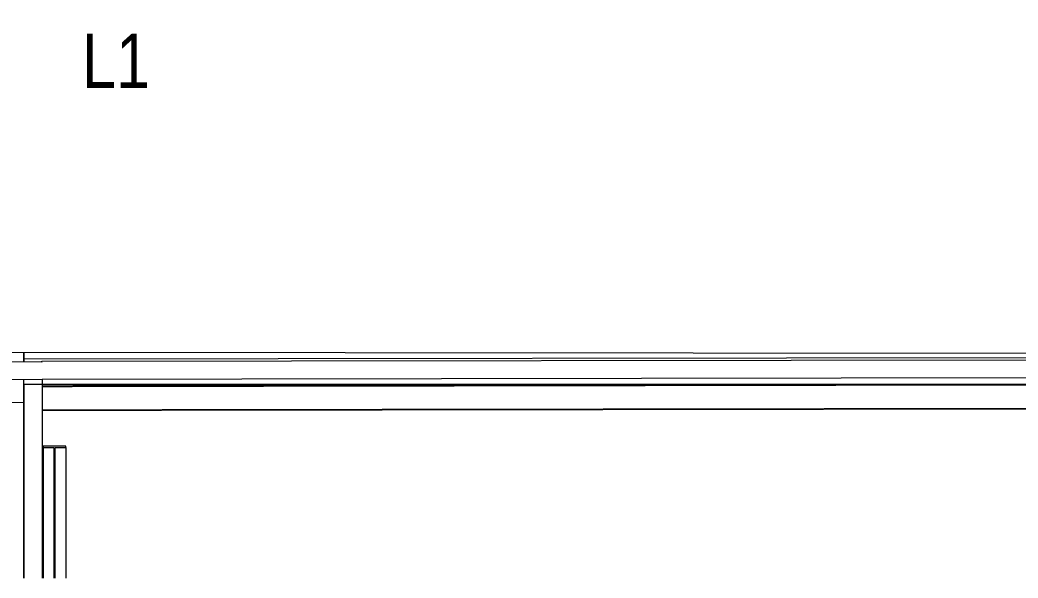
# Model space of a CAD drawing. Header units: centimetres. Extents: x -1762 to 3746, y -261 to 6534.
# Drawn here: x -158 to 391, y 2256 to 2563 of the extents above; entities that cross this region are included whole.
import ezdxf

# ---------------------------------------------------------------- set-up
doc = ezdxf.new("R2010")
doc.units = ezdxf.units.CM
doc.linetypes.add('_Overhead', pattern=[0.47625, 0.3175, -0.15875])
doc.linetypes.add('_Overhead_2_', pattern=[0.47625, 0.3175, -0.15875])
for name, color, linetype, lineweight in [('A-CLNG', 7, 'Continuous', 9), ('A-FLOR', 7, 'Continuous', 9), ('A-WALL', 7, 'Continuous', 9), ('E-LITE-EQPM', 7, 'Continuous', 9), ('E-LITE-EQPM-IDEN', 7, 'Continuous', 18), ('S-COLS', 7, 'Continuous', 9)]:
    doc.layers.add(name, color=color, linetype=linetype, lineweight=lineweight)
doc.styles.add('Arial', font='arial.ttf', dxfattribs={"width": 0.8, "height": 30})

# ---------------------------------------------------------------- blocks, each defined once
blk = doc.blocks.new('PQ_RVR_EST-01_ZZ_ZZ_MO_T_A_rvt-1-Planta bodega almacenamiento congelados')
at = {"layer": 'A-FLOR', "color": 254, "linetype": '_Overhead', "true_color": 0xd4d4d4}
for p, q in [((420.79, 2362.23), (-146.19, 2361.24)), ((-146.19, 2361.24), (420.79, 2362.23)), ((-156.19, 2348.14), (-156.19, 2255.81))]:
    blk.add_line(p, q, dxfattribs=at)
at = {"layer": 'S-COLS', "color": 253, "lineweight": 18, "true_color": 0xaaaaaa}
for p, q in [((-133.08, 2328.28), (-145.58, 2328.28)), ((-145.58, 2328.28), (-145.58, 2327.69)), ((-133.08, 2327.69), (-133.08, 2328.28)), ((-145.58, 2327.69), (-139.68, 2327.69)), ((-139.68, 2327.69), (-139.68, 2255.81)), ((-138.97, 2255.81), (-138.97, 2327.69)), ((-138.97, 2327.69), (-133.08, 2327.69))]:
    blk.add_line(p, q, dxfattribs=at)
at = {"layer": 'S-COLS', "color": 253, "true_color": 0xaaaaaa}
for p, q in [((-145.58, 2327.69), (-145.58, 2282.46)), ((-133.08, 2327.69), (-133.08, 2282.46)), ((-145.58, 2282.46), (-145.58, 2255.81)), ((-133.08, 2282.46), (-133.08, 2255.81))]:
    blk.add_line(p, q, dxfattribs=at)
blk = doc.blocks.new('PQ_RVR_ARQ-01_ZZ_ZZ_MO_T_A_rvt-1-Planta bodega almacenamiento congelados')
at = {"layer": 'A-CLNG', "color": 254, "lineweight": 18, "true_color": 0xd4d4d4}
blk.add_line((-1446.03, 2381.31), (2016.25, 2378.09), dxfattribs=at)
at = {"layer": 'A-FLOR', "color": 254, "linetype": '_Overhead_2_', "true_color": 0xd4d4d4}
for p, q in [((707.08, 2362.23), (-156.19, 2362.23)), ((-156.19, 2362.23), (-156.19, 2255.81)), ((-146.19, 2362.23), (707.08, 2362.23)), ((-156.19, 2348.14), (-156.19, 2255.81)), ((-133.39, 2348.17), (-146.19, 2348.15)), ((-146.19, 2348.15), (-133.39, 2348.17)), ((707.08, 2349.44), (-133.39, 2348.17)), ((-133.39, 2348.17), (707.08, 2349.44))]:
    blk.add_line(p, q, dxfattribs=at)
at = {"layer": 'A-WALL', "color": 253, "true_color": 0xaaaaaa}
for p, q in [((-1317.68, 2386.75), (-146.19, 2374.77)), ((-156.2, 2380.11), (-156.2, 2376.16)), ((724.6, 2377.37), (-156.2, 2376.16)), ((-156.19, 2374.87), (-156.19, 2380.11)), ((-146.27, 2375.1), (2016.25, 2378.09)), ((-146.19, 2364.77), (-1317.74, 2376.75)), ((-156.19, 2376.16), (-156.19, 2374.87)), ((-146.27, 2374.77), (-146.27, 2375.1)), ((-146.27, 2374.77), (-146.27, 2375.1)), ((-146.27, 2374.77), (-146.19, 2374.77)), ((2050.83, 2368.13), (-146.19, 2365.1)), ((-156.19, 2255.81), (-156.19, 2364.87)), ((-146.19, 2364.77), (-146.19, 2365.1)), ((-146.19, 2364.77), (-146.19, 2255.81)), ((-156.19, 2352.26), (-593.08, 2355.12))]:
    blk.add_line(p, q, dxfattribs=at)
blk = doc.blocks.new('Lighting-Pendant-Vibia-NOTRH-5662 - Standard-1741983-Planta bodega almacenamiento congelados')
at = {"layer": 'E-LITE-EQPM', "color": 30, "lineweight": 25, "true_color": 0xff8000}
for radius, start, end in [(20, 360, 180), (9, 0, 180), (8, 0, 180), (20, 180, 360), (9, 180, 360), (8, 180, 360)]:
    blk.add_arc((0, 0), radius, start, end, dxfattribs=at)

msp = doc.modelspace()

# ---------------------------------------------------------------- block references
at = {"lineweight": 5}
for name in ['PQ_RVR_ARQ-01_ZZ_ZZ_MO_T_A_rvt-1-Planta bodega almacenamiento congelados', 'PQ_RVR_EST-01_ZZ_ZZ_MO_T_A_rvt-1-Planta bodega almacenamiento congelados']:
    msp.add_blockref(name, (0, 0), dxfattribs=at)
at = {"layer": 'E-LITE-EQPM', "color": 30, "lineweight": 25, "true_color": 0xff8000, "extrusion": (0, 0, -1), "rotation": 180}
msp.add_blockref('Lighting-Pendant-Vibia-NOTRH-5662 - Standard-1741983-Planta bodega almacenamiento congelados', (105.23, 2539.71), dxfattribs=at)

# ---------------------------------------------------------------- next in the draw order: texts
at = {"layer": 'E-LITE-EQPM-IDEN', "lineweight": 9, "insert": (-124.16, 2555.32), "char_height": 30, "width": 46.1772, "attachment_point": 1, "style": 'Arial', "bg_fill": 3, "box_fill_scale": 1.25, "bg_fill_color": 256, "bg_fill_true_color": 13158600, "bg_fill_transparency": 0}
msp.add_mtext('L1', dxfattribs=at)

doc.saveas('drawing.dxf')
